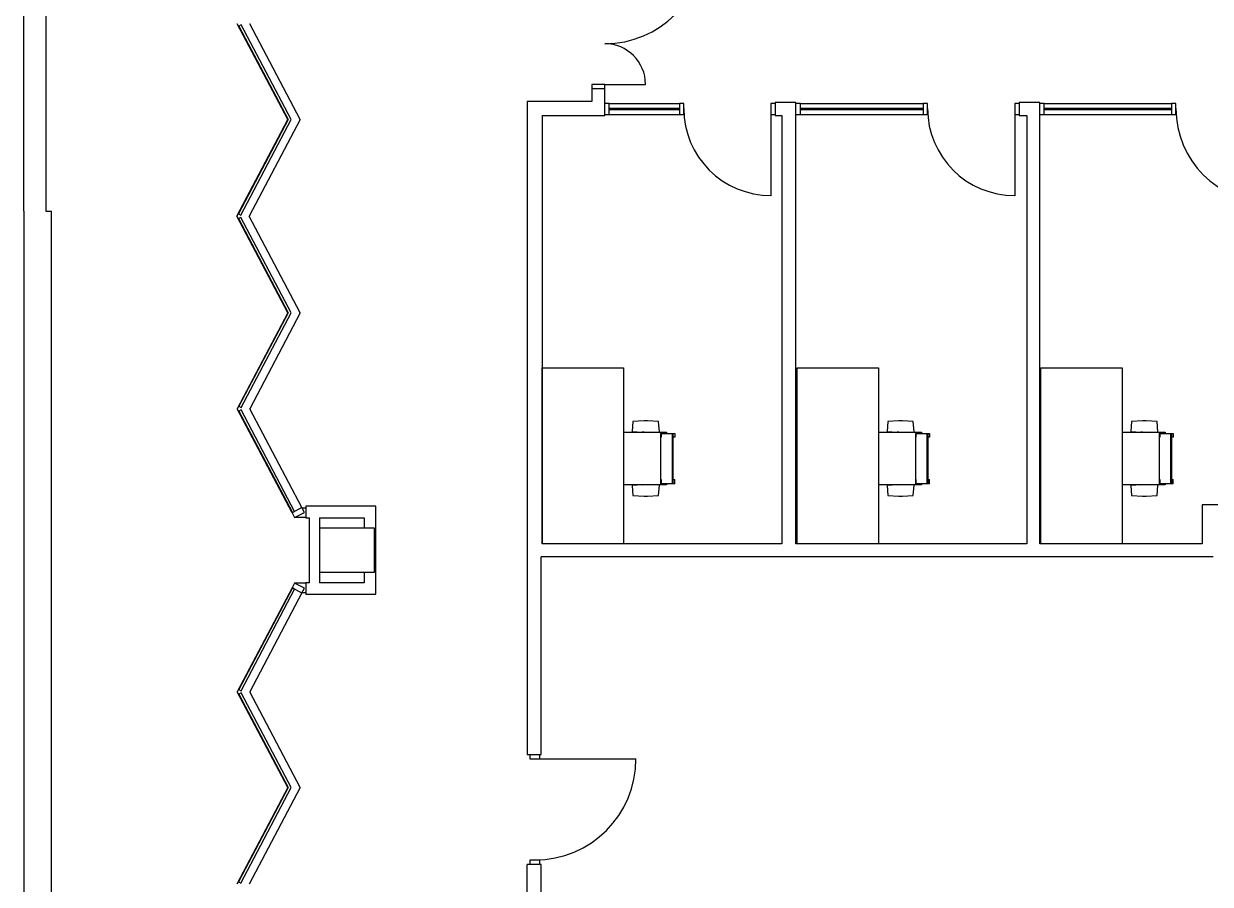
# Model space of a CAD drawing. Extents: x 15208 to 50586, y -518 to 56414.
# Drawn here: x 21842 to 32637, y 35764 to 43596 of the extents above; entities that cross this region are included whole.
import ezdxf

# ---------------------------------------------------------------- set-up
doc = ezdxf.new("R2010")
doc.units = 0
for name, color, linetype in [('A-Column__Concrete', 7, 'CONTINUOUS'), ('A-Door', 252, 'CONTINUOUS'), ('A-Furniture', 252, 'CONTINUOUS'), ('A-Wall__Brick', 7, 'CONTINUOUS'), ('A-Wall__Stud', 252, 'CONTINUOUS'), ('A-Window', 7, 'CONTINUOUS')]:
    doc.layers.add(name, color=color, linetype=linetype)

msp = doc.modelspace()

# ---------------------------------------------------------------- linework, layer by layer
at = {"layer": 'A-Column__Concrete'}
for p, q in [((24532, 39004), (24532, 38604)), ((25032, 39004), (24532, 39004)), ((25032, 38604), (25032, 39004)), ((24532, 38604), (25032, 38604))]:
    msp.add_line(p, q, dxfattribs=at)
at = {"layer": 'A-Door'}
for p, q in [((27011, 43044), (27011, 43004)), ((27129, 43044), (27011, 43044)), ((27129, 43044), (27499, 43044)), ((27129, 43004), (27129, 43044)), ((28680, 42870), (28640, 42870)), ((28640, 42870), (28640, 42770)), ((28640, 42825), (28640, 42031)), ((28640, 42770), (28680, 42770)), ((30858, 42825), (30858, 42031)), ((26446, 36945), (26446, 36905)), ((26536, 36905), (26536, 36945)), ((26446, 36905), (26536, 36905)), ((26492, 36905), (27412, 36905)), ((26446, 35985), (26446, 35945)), ((26536, 35985), (26446, 35985)), ((26536, 35945), (26536, 35985))]:
    msp.add_line(p, q, dxfattribs=at)
at = {"layer": 'A-Door', "color": 252}
for centre, radius, start, end in [((27129, 44314), 900, 270, 0), ((27129, 43044), 370, 0, 90), ((28640, 42825), 793, 180, 270), ((30858, 42825), 793, 180, 270), ((33177, 42825), 853, 180, 270), ((26492, 36905), 920, 270, 0)]:
    msp.add_arc(centre, radius, start, end, dxfattribs=at)
at = {"layer": 'A-Furniture'}
for p, q in [((27385, 39975), (27379, 39885)), ((27486, 39982), (27385, 39975)), ((27617, 39976), (27518, 39982)), ((27625, 39882), (27617, 39976)), ((29703, 39975), (29697, 39885)), ((29804, 39982), (29703, 39975)), ((29935, 39976), (29836, 39982)), ((29943, 39882), (29935, 39976)), ((31921, 39975), (31915, 39885)), ((32022, 39982), (31921, 39975)), ((32153, 39976), (32054, 39982)), ((32161, 39882), (32153, 39976)), ((27300, 39879), (27691, 39879)), ((27379, 39885), (27469, 39880)), ((27536, 39880), (27625, 39882)), ((27586, 39880), (27586, 39881)), ((27636, 39868), (27636, 39410)), ((27641, 39868), (27641, 39832)), ((27644, 39868), (27743, 39868)), ((27691, 39879), (27691, 39868)), ((27743, 39868), (27748, 39868)), ((27743, 39410), (27743, 39868)), ((27748, 39868), (27748, 39410)), ((27748, 39868), (27765, 39868)), ((27748, 39868), (27748, 39832)), ((27765, 39868), (27765, 39832)), ((29618, 39879), (30009, 39879)), ((29697, 39885), (29787, 39880)), ((29854, 39880), (29943, 39882)), ((29904, 39880), (29904, 39881)), ((29954, 39868), (29954, 39410)), ((29959, 39868), (29959, 39832)), ((29962, 39868), (30061, 39868)), ((30009, 39879), (30009, 39868)), ((30061, 39868), (30066, 39868)), ((30061, 39410), (30061, 39868)), ((30066, 39868), (30066, 39410)), ((30066, 39868), (30083, 39868)), ((30066, 39868), (30066, 39832)), ((30083, 39868), (30083, 39832)), ((31836, 39879), (32227, 39879)), ((31915, 39885), (32005, 39880)), ((32072, 39880), (32161, 39882)), ((32122, 39880), (32122, 39881)), ((32172, 39868), (32172, 39410)), ((32177, 39868), (32177, 39832)), ((32180, 39868), (32279, 39868)), ((32227, 39879), (32227, 39868)), ((32279, 39868), (32284, 39868)), ((32279, 39410), (32279, 39868)), ((32284, 39868), (32284, 39410)), ((32284, 39868), (32301, 39868)), ((32284, 39868), (32284, 39832)), ((32301, 39868), (32301, 39832)), ((27765, 39832), (27748, 39832)), ((30083, 39832), (30066, 39832)), ((32301, 39832), (32284, 39832)), ((27641, 39447), (27641, 39410)), ((27743, 39410), (27644, 39410)), ((27691, 39410), (27691, 39401)), ((27748, 39410), (27743, 39410)), ((27748, 39447), (27765, 39447)), ((27748, 39410), (27748, 39447)), ((27765, 39410), (27748, 39410)), ((27765, 39410), (27765, 39447)), ((29959, 39447), (29959, 39410)), ((30061, 39410), (29962, 39410)), ((30009, 39410), (30009, 39401)), ((30066, 39410), (30061, 39410)), ((30066, 39447), (30083, 39447)), ((30066, 39410), (30066, 39447)), ((30083, 39410), (30066, 39410)), ((30083, 39410), (30083, 39447)), ((32177, 39447), (32177, 39410)), ((32279, 39410), (32180, 39410)), ((32227, 39410), (32227, 39401)), ((32284, 39410), (32279, 39410)), ((32284, 39447), (32301, 39447)), ((32284, 39410), (32284, 39447)), ((32301, 39410), (32284, 39410)), ((32301, 39410), (32301, 39447)), ((27691, 39401), (27300, 39401)), ((27469, 39398), (27379, 39394)), ((27379, 39394), (27385, 39303)), ((27385, 39303), (27486, 39297)), ((27518, 39297), (27617, 39303)), ((27625, 39397), (27536, 39399)), ((27545, 39401), (27545, 39399)), ((27617, 39303), (27625, 39397)), ((30009, 39401), (29618, 39401)), ((29787, 39398), (29697, 39394)), ((29697, 39394), (29703, 39303)), ((29703, 39303), (29804, 39297)), ((29836, 39297), (29935, 39303)), ((29943, 39397), (29854, 39399)), ((29863, 39401), (29863, 39399)), ((29935, 39303), (29943, 39397)), ((32227, 39401), (31836, 39401)), ((32005, 39398), (31915, 39394)), ((31915, 39394), (31921, 39303)), ((31921, 39303), (32022, 39297)), ((32054, 39297), (32153, 39303)), ((32161, 39397), (32072, 39399)), ((32081, 39401), (32081, 39399)), ((32153, 39303), (32161, 39397))]:
    msp.add_line(p, q, dxfattribs=at)
for points in [[(26560, 40463), (27300, 40463), (27300, 38863), (26560, 38863)], [(28878, 40463), (29618, 40463), (29618, 38863), (28878, 38863)], [(31096, 40463), (31836, 40463), (31836, 38863), (31096, 38863)]]:
    msp.add_lwpolyline(points, close=True, dxfattribs=at)
for points in [[(27586, 39397), (27586, 39399), (27586, 39401)], [(29904, 39397), (29904, 39399), (29904, 39401)], [(32122, 39397), (32122, 39399), (32122, 39401)]]:
    msp.add_lwpolyline(points, dxfattribs=at)
for centre, radius, start, end in [((27502, 39728), 254, 86.4172, 93.6292), ((29820, 39728), 254, 86.4172, 93.6292), ((32038, 39728), 254, 86.4172, 93.6292), ((27514, 40846), 966, 267.3557, 271.2805), ((29832, 40846), 966, 267.3557, 271.2805), ((32050, 40846), 966, 267.3557, 271.2805), ((27514, 38433), 966, 88.7195, 92.6443), ((27502, 39550), 254, 266.3708, 273.5828), ((29832, 38433), 966, 88.7195, 92.6443), ((29820, 39550), 254, 266.3708, 273.5828), ((32050, 38433), 966, 88.7195, 92.6443), ((32038, 39550), 254, 266.3708, 273.5828)]:
    msp.add_arc(centre, radius, start, end, dxfattribs=at)
for points, knots in [([(27636, 39868), (27636, 39868), (27636, 39868), (27640, 39868), (27644, 39868)], [2.8535406, 2.8535406, 2.8535406, 2.8535406, 2.9205877, 3.1415927, 3.1415927, 3.1415927, 3.1415927]), ([(29954, 39868), (29954, 39868), (29954, 39868), (29958, 39868), (29962, 39868)], [2.8535406, 2.8535406, 2.8535406, 2.8535406, 2.9205877, 3.1415927, 3.1415927, 3.1415927, 3.1415927]), ([(32172, 39868), (32172, 39868), (32172, 39868), (32176, 39868), (32180, 39868)], [2.8535406, 2.8535406, 2.8535406, 2.8535406, 2.9205877, 3.1415927, 3.1415927, 3.1415927, 3.1415927]), ([(27644, 39410), (27640, 39410), (27636, 39410), (27636, 39410), (27636, 39410)], [-3.1415927, -3.1415927, -3.1415927, -3.1415927, -2.9205877, -2.8535406, -2.8535406, -2.8535406, -2.8535406]), ([(29962, 39410), (29958, 39410), (29954, 39410), (29954, 39410), (29954, 39410)], [-3.1415927, -3.1415927, -3.1415927, -3.1415927, -2.9205877, -2.8535406, -2.8535406, -2.8535406, -2.8535406]), ([(32180, 39410), (32176, 39410), (32172, 39410), (32172, 39410), (32172, 39410)], [-3.1415927, -3.1415927, -3.1415927, -3.1415927, -2.9205877, -2.8535406, -2.8535406, -2.8535406, -2.8535406])]:
    msp.add_open_spline(points, degree=3, knots=knots, dxfattribs=at)
at = {"layer": 'A-Wall__Brick'}
for p, q in [((27129, 43004), (27011, 43004)), ((27011, 43004), (27011, 42889)), ((27129, 42761), (27129, 43004)), ((26422, 42889), (26422, 36945)), ((27011, 42889), (26422, 42889)), ((28868, 42879), (28680, 42879)), ((28680, 42879), (28680, 42761)), ((28868, 38863), (28868, 42879)), ((31086, 42879), (30898, 42879)), ((30898, 42879), (30898, 42761)), ((31086, 38863), (31086, 42879)), ((26560, 42761), (27129, 42761)), ((26560, 42761), (26560, 38863)), ((28680, 42761), (28740, 42761)), ((28740, 42761), (28740, 38863)), ((30898, 42761), (30968, 42761)), ((30968, 42761), (30968, 38863)), ((25045, 39204), (24410, 39204)), ((24410, 39204), (24410, 39099)), ((25045, 38404), (25045, 39204)), ((33287, 39218), (32563, 39218)), ((32563, 39218), (32563, 38863)), ((24410, 39099), (24442, 39099)), ((24442, 38509), (24442, 39099)), ((24532, 39099), (24940, 39099)), ((24532, 39099), (24532, 39004)), ((24940, 39099), (24940, 39004)), ((28740, 38863), (26560, 38863)), ((30968, 38863), (28868, 38863)), ((32563, 38863), (31086, 38863)), ((26550, 36945), (26550, 38745)), ((32662, 38745), (26550, 38745)), ((24532, 38604), (24532, 38509)), ((24940, 38604), (24940, 38509)), ((24442, 38509), (24410, 38509)), ((24410, 38509), (24410, 38404)), ((24940, 38509), (24532, 38509)), ((24410, 38404), (25045, 38404)), ((26422, 36945), (26432, 36945)), ((26432, 36945), (26550, 36945)), ((26432, 35945), (26422, 35945)), ((26422, 17184), (26422, 35945)), ((26550, 35945), (26432, 35945)), ((26550, 17184), (26550, 35945))]:
    msp.add_line(p, q, dxfattribs=at)
at = {"layer": 'A-Wall__Stud'}
for p, q in [((21842, 41889), (21842, 44596)), ((22042, 44596), (22042, 41889)), ((21842, 41889), (21842, 43964)), ((22042, 43965), (22042, 41889)), ((21842, 41889), (21842, -516)), ((22042, 41889), (22094, 41889)), ((22095, -263), (22095, 41889))]:
    msp.add_line(p, q, dxfattribs=at)
at = {"layer": 'A-Window'}
for p, q in [((24244, 42724), (23785, 43596)), ((24244, 42724), (23785, 43596)), ((23821, 43585), (23800, 43574)), ((23800, 43574), (24248, 42724)), ((24275, 42724), (23821, 43585)), ((24357, 42724), (23898, 43596)), ((27169, 42870), (27129, 42870)), ((27169, 42770), (27169, 42870)), ((27169, 42870), (27807, 42870)), ((27847, 42870), (27807, 42870)), ((27807, 42870), (27807, 42770)), ((27847, 42770), (27847, 42870)), ((28908, 42870), (28868, 42870)), ((28908, 42770), (28908, 42870)), ((28908, 42870), (30025, 42870)), ((30065, 42870), (30025, 42870)), ((30025, 42870), (30025, 42770)), ((30065, 42770), (30065, 42870)), ((30898, 42870), (30858, 42870)), ((30858, 42870), (30858, 42770)), ((31126, 42870), (31086, 42870)), ((31126, 42770), (31126, 42870)), ((31126, 42870), (32284, 42870)), ((32324, 42870), (32284, 42870)), ((32284, 42870), (32284, 42770)), ((32324, 42770), (32324, 42870)), ((27129, 42770), (27169, 42770)), ((27807, 42825), (27169, 42825)), ((27169, 42825), (27169, 42815)), ((27169, 42815), (27807, 42815)), ((27169, 42770), (27807, 42770)), ((27807, 42815), (27807, 42825)), ((27807, 42770), (27847, 42770)), ((28868, 42770), (28908, 42770)), ((30025, 42825), (28908, 42825)), ((28908, 42825), (28908, 42815)), ((28908, 42815), (30025, 42815)), ((28908, 42770), (30025, 42770)), ((30025, 42815), (30025, 42825)), ((30025, 42770), (30065, 42770)), ((30858, 42770), (30898, 42770)), ((31086, 42770), (31126, 42770)), ((32284, 42825), (31126, 42825)), ((31126, 42825), (31126, 42815)), ((31126, 42815), (32284, 42815)), ((31126, 42770), (32284, 42770)), ((32284, 42815), (32284, 42825)), ((32284, 42770), (32324, 42770)), ((23781, 41844), (24244, 42724)), ((24244, 42724), (23781, 41844)), ((24248, 42724), (23796, 41865)), ((23817, 41854), (24275, 42724)), ((24357, 42724), (23894, 41844)), ((24244, 40964), (23781, 41844)), ((23796, 41865), (23817, 41854)), ((23817, 41833), (23796, 41822)), ((23796, 41822), (24247, 40964)), ((24274, 40964), (23817, 41833)), ((24357, 40964), (23894, 41844)), ((24244, 40964), (23785, 40092)), ((24247, 40964), (23800, 40114)), ((23821, 40103), (24274, 40964)), ((24357, 40964), (23898, 40092)), ((24283, 39146), (23785, 40092)), ((23800, 40114), (23821, 40103)), ((23821, 40081), (23800, 40070)), ((23800, 40070), (24286, 39147)), ((24307, 39158), (23821, 40081)), ((24372, 39192), (23898, 40092)), ((24372, 39192), (24283, 39146)), ((24395, 39148), (24372, 39192)), ((24372, 39191), (24410, 39191)), ((24283, 39146), (24306, 39101)), ((24286, 39147), (24307, 39158)), ((24306, 39101), (24395, 39148)), ((24410, 39101), (24307, 39101)), ((24283, 38462), (23785, 37516)), ((24286, 38461), (23800, 37538)), ((23821, 37526), (24307, 38450)), ((24306, 38506), (24283, 38462)), ((24283, 38462), (24372, 38416)), ((24307, 38450), (24286, 38461)), ((24395, 38460), (24306, 38506)), ((24307, 38507), (24410, 38507)), ((24372, 38416), (24395, 38460)), ((24372, 38416), (23898, 37516)), ((24410, 38417), (24372, 38417)), ((24244, 36644), (23785, 37516)), ((23800, 37538), (23821, 37526)), ((23821, 37505), (23800, 37494)), ((23800, 37494), (24247, 36644)), ((24274, 36644), (23821, 37505)), ((24357, 36644), (23898, 37516)), ((24244, 36644), (23781, 35764)), ((24247, 36644), (23796, 35786)), ((23817, 35775), (24274, 36644)), ((24357, 36644), (23894, 35764)), ((23796, 35786), (23817, 35775))]:
    msp.add_line(p, q, dxfattribs=at)

doc.saveas('drawing.dxf')
